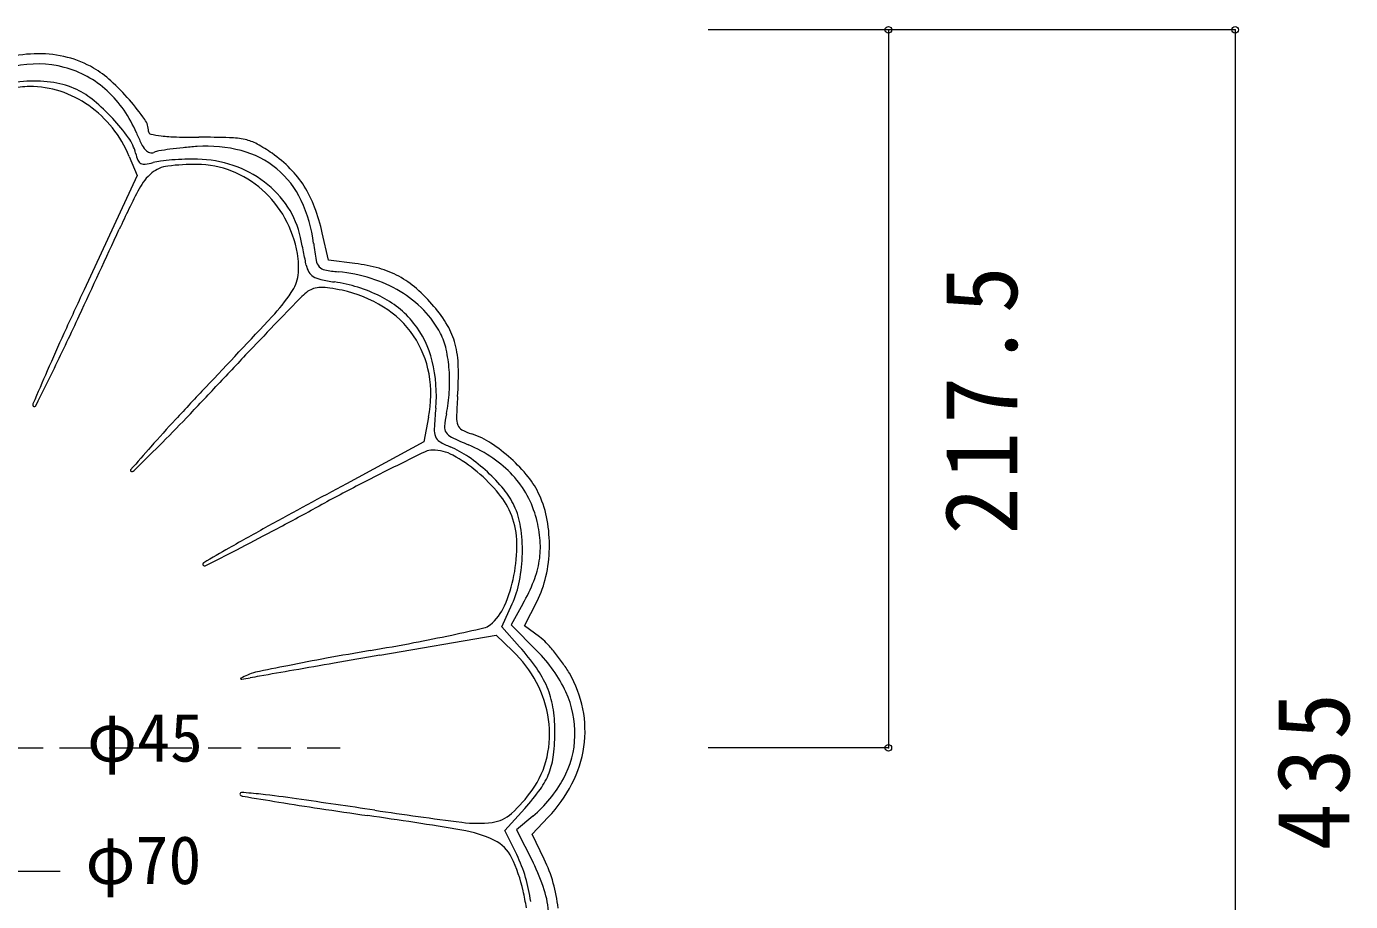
# Model space of a CAD drawing. Units: millimetres, scale not verified. Extents: x -1002 to 1005, y -687 to 676.
# Drawn here: x -516.3 to -115.1, y 51.8 to 316.9 of the extents above; entities that cross this region are included whole.
import ezdxf
from ezdxf.enums import TextEntityAlignment as Align

# ---------------------------------------------------------------- set-up
doc = ezdxf.new("R2010")
doc.units = ezdxf.units.MM
doc.header["$LTSCALE"] = 5
doc.header["$PDMODE"] = 32
doc.header["$PDSIZE"] = 2
doc.linetypes.add('DASHED2', pattern=[3, 2, -1])
doc.layers.add('F-0', color=7, linetype='Continuous', lineweight=15)
doc.styles.add('ＭＳ ゴシック', font='')
doc.styles.get('ＭＳ ゴシック').set_extended_font_data('MS Gothic')

msp = doc.modelspace()

# ---------------------------------------------------------------- linework, layer by layer
at = {"layer": 'F-0'}
for p, q in [((-255.137, 315.855), (-309.74, 315.855)), ((-150.091, 315.855), (-309.74, 315.855)), ((-255.137, 315.855), (-255.137, 98.355)), ((-150.091, 315.855), (-150.091, -119.145)), ((-255.137, 98.355), (-309.74, 98.355)), ((-531.08, 60.971), (-506.08, 60.971))]:
    msp.add_line(p, q, dxfattribs=at)
at = {"layer": 'F-0', "linetype": 'DASHED2'}
msp.add_line((-566.226, 98.355), (-416.226, 98.355), dxfattribs=at)
at = {"layer": 'F-0'}
for points in [[(-485.133, 277.488), (-482.704, 271.665), (-498.821, 237.123)], [(-416.744, 245.055), (-424.786, 246.051), (-426.648, 254.325)], [(-394.426, 198.461), (-395.867, 191.049), (-419.357, 178.338)], [(-366.873, 128.95), (-372.268, 134.97), (-369.118, 141.91)], [(-365.845, 142), (-369.463, 135.562), (-361.523, 127.621)], [(-360.835, 131.948), (-365.352, 135.287), (-361.574, 142.749)], [(-409.242, 126.357), (-374.016, 132.465), (-368.998, 127.698)], [(-367.741, 65.985), (-371.309, 73.328), (-365.291, 79.989)], [(-362.873, 77.638), (-367.769, 73.518), (-362.783, 63.541)], [(-359.404, 64.583), (-363.061, 72.139), (-358.181, 77.285)]]:
    msp.add_lwpolyline(points, dxfattribs=at)
for centre, radius, start, end in [((-512.653, 269.679), 38.915, 90.15135, 103.85504), ((-513.007, 273.117), 32.395, 75.34423, 102.46722), ((-512.661, 272.755), 35.838, 75.8413, 90.15144), ((-511.317, 278.086), 30.341, 59.62807, 75.84134), ((-512.543, 274.891), 30.562, 47.271, 75.34425), ((-511.625, 277.559), 30.951, 47.51667, 59.62802), ((-514.13, 256.454), 43.877, 92.61929, 103.70767), ((-515.152, 271.868), 26.797, 90.29389, 102.88011), ((-514.248, 259.023), 41.306, 81.22156, 92.61929), ((-515.14, 269.479), 29.186, 71.83768, 90.2939), ((-511.758, 275.149), 24.988, 64.61416, 81.22166), ((-516.262, 266.061), 32.784, 54.92206, 71.83776), ((-511.643, 275.39), 24.722, 50.18966, 64.61416), ((-516.061, 271.083), 35.746, 22.30834, 47.27101), ((-538.555, 248.154), 70.824, 40.99306, 47.5166), ((-517.301, 264.581), 34.592, 38.48652, 54.92211), ((-534.923, 247.459), 61.082, 42.85, 50.1896), ((-542.248, 244.945), 75.717, 35.29698, 40.99307), ((-534.018, 248.299), 59.847, 35.62874, 42.84997), ((-518.649, 263.509), 36.314, 22.63911, 38.48656), ((-485.569, 285.071), 6.272, 359.99996, 35.29705), ((-478.457, 285.071), 0.84, 180.00001, 257.78946), ((-496.537, 275.161), 13.735, 14.0893, 35.62869), ((-437.186, 303.445), 49.51, 202.30831, 206.49663), ((-473.747, 285.219), 8.658, 206.49666, 221.71584), ((-471.628, 316.628), 33.127, 257.78941, 263.33021), ((-469.208, 337.322), 53.962, 263.33013, 268.3198), ((-464.375, 502.081), 218.792, 268.31972, 270.08279), ((-463.602, -32.95), 316.239, 88.39302, 90.08276), ((-455.442, 257.907), 25.268, 77.64922, 88.39301), ((-453.007, 269.03), 13.882, 61.50861, 77.64913), ((-468.56, 240.374), 46.486, 54.94699, 61.50854), ((-468.497, 282.198), 15.175, 194.08937, 202.72663), ((-478.027, 281.404), 2.924, 221.71584, 251.14875), ((-478.395, 280.326), 1.785, 251.14884, 293.71203), ((-475.065, 272.744), 6.495, 99.66019, 113.7121), ((-458.706, 176.638), 103.984, 97.8015, 99.66013), ((-458.162, 172.669), 107.99, 95.66847, 97.80142), ((-455.056, 141.372), 139.441, 93.90746, 95.66847), ((-461.705, 238.72), 41.866, 75.44166, 93.90745), ((-458.137, 252.46), 27.67, 50.25902, 75.44158), ((-465.027, 245.41), 40.334, 44.66287, 54.94697), ((-480.669, 277.1), 1.978, 202.72667, 241.48188), ((-480.588, 277.249), 2.148, 241.48183, 278.10792), ((-482.907, 293.527), 18.591, 278.10794, 285.59453), ((-472.35, 265.311), 9.314, 97.03964, 129.77493), ((-473.79, 260.86), 15.325, 96.987, 105.59451), ((-466.4, 200.558), 76.078, 94.36269, 96.98695), ((-465.239, 207.726), 67.337, 89.42972, 97.0397), ((-465.644, 190.652), 86.013, 91.7512, 94.36263), ((-465.875, 198.2), 78.461, 88.95351, 91.75123), ((-464.863, 245.525), 29.536, 68.5911, 89.42971), ((-465.09, 241.178), 35.477, 71.25752, 88.95348), ((-465.375, 244.218), 30.94, 48.46546, 68.59108), ((-464.431, 243.118), 33.427, 52.75417, 71.25752), ((-458.302, 252.262), 27.928, 25.21458, 50.25901), ((-458.683, 251.679), 31.415, 32.25967, 44.66286), ((-468.403, 260.57), 15.483, 129.7749, 152.56689), ((-462.972, 245.037), 31.017, 33.48006, 52.75417), ((-224.79, 134.113), 289.962, 152.56682, 155.2683), ((-466.384, 243.079), 32.461, 28.86831, 48.46552), ((-461.457, 249.929), 34.696, 20.53549, 32.25965), ((-459.309, 247.46), 26.625, 11.86872, 33.48012), ((-471.988, 245.817), 43.055, 7.10587, 25.21458), ((-484.41, 241.331), 59.206, 12.67832, 20.53553), ((-468.806, 241.743), 35.227, 10.43673, 28.86836), ((-6805.344, 3165.247), 6955.137, 335.0306, 335.26827), ((-2442.177, -169.266), 2052.81, 11.81188, 11.86872), ((-4071.093, -509.91), 3716.964, 11.77535, 11.81179), ((-331.454, 263.336), 98.566, 187.10577, 190.12509), ((-454.927, 244.3), 21.114, 352.51113, 10.43671), ((-3973.3, -489.521), 3617.067, 11.73863, 11.7753), ((-1959.326, -71.031), 1560.073, 11.66988, 11.73863), ((-424.546, 246.712), 4.002, 190.12511, 220.94597), ((-422.875, 195.567), 49.866, 74.39539, 82.93767), ((-446.138, 243.144), 12.25, 325.56549, 352.51106), ((-424.526, 245.97), 7.122, 191.66987, 209.67472), ((-427.518, 244.265), 3.679, 209.67475, 239.18565), ((-425.517, 247.619), 7.584, 239.18567, 257.66398), ((-425.312, 246.047), 2.987, 220.94606, 259.16928), ((-417.527, 286.739), 44.417, 259.16929, 264.49638), ((-426.53, 193.303), 49.452, 72.70842, 84.49636), ((-417.198, 215.893), 28.762, 61.49708, 74.39539), ((-417.44, 215.447), 29.269, 48.72991, 61.49708), ((891.266, -411.48), 1533.958, 154.98665, 155.53348), ((-427.818, 232.175), 5.478, 105.48534, 125.36578), ((-426.92, 228.936), 8.838, 91.59286, 105.4854), ((-426.72, 221.739), 16.039, 81.69915, 91.59279), ((-414.378, 298.555), 59.724, 257.66398, 261.70337), ((-432.618, 181.315), 56.891, 77.8435, 81.69914), ((-429.723, 193.321), 46.623, 63.75388, 81.70338), ((-428.957, 198.307), 39.509, 58.16509, 77.84353), ((-423.741, 202.261), 40.07, 58.9063, 72.70841), ((-433.196, 197.494), 53.156, 40.5623, 48.72991), ((-487.386, 271.424), 62.261, 316.99295, 325.56545), ((1098.069, -1258.346), 2138.674, 135.70949, 135.99092), ((-423.286, 225.791), 13.307, 125.3658, 135.70959), ((-422.375, 208.224), 30.007, 38.78416, 63.75386), ((-421.391, 206.157), 35.519, 44.18986, 58.90631), ((-1448.925, 670.99), 1046.453, 334.068, 335.03057), ((-3079.806, 2689.486), 3607.351, 316.52685, 316.99301), ((-424.202, 205.967), 30.492, 34.26963, 58.16507), ((-417.192, 210.24), 29.662, 27.34438, 44.18988), ((-422.641, 206.529), 39.262, 30.25003, 40.56226), ((436.151, -618.937), 1218.358, 135.99091, 136.57211), ((-421.922, 208.589), 29.425, 13.52282, 38.78417), ((-408.276, 214.906), 22.633, 14.67236, 30.24997), ((213.48, -103.073), 789.304, 155.5335, 156.43258), ((-423.482, 206.458), 29.621, 9.96803, 34.26964), ((-408.21, 214.885), 19.551, 12.34559, 27.34434), ((1020.147, -1171.732), 2022.494, 136.57213, 136.96977), ((-432.556, 209.556), 44.473, 4.23103, 12.34553), ((-414.801, 213.198), 29.378, 1.38413, 14.67238), ((-2530.176, 1196.767), 2248.762, 333.74481, 334.06795), ((-436.042, 205.193), 43.948, 354.81874, 13.5229), ((-438.37, 209.126), 50.304, 356.50479, 4.23106), ((-480.902, 211.601), 95.498, 355.86282, 1.38415), ((3280.339, -1440.875), 4135.248, 156.43257, 156.5836), ((-429.824, 205.343), 36.061, 348.99855, 9.96808), ((300.448, -515.244), 1050.59, 136.52692, 137.25801), ((-1269.579, 965.732), 1109.853, 316.2529, 316.96978), ((-432.567, 208.771), 44.489, 348.03303, 356.50482), ((-192.991, 190.775), 193.165, 175.86277, 177.72759), ((-513.781, 202.277), 0.603, 156.58352, 225.00003), ((-513.857, 202.201), 0.495, 224.99996, 333.7448), ((-212.679, 184.939), 180.332, 174.81877, 176.80321), ((-106.583, -139.093), 496.365, 137.25805, 138.53894), ((-899.132, 611.142), 597.051, 315.11271, 316.25289), ((-353.633, 192.041), 36.198, 168.03295, 174.19763), ((-380.1, 198.2), 5.909, 177.7276, 200.88376), ((-386.886, 194.669), 5.852, 176.80319, 200.45967), ((-389.609, 193.653), 2.946, 200.45969, 239.50412), ((-386.959, 195.428), 2.701, 174.19758, 215.30999), ((-385.619, 196.377), 4.343, 215.30995, 244.2646), ((-383.163, 197.031), 2.63, 200.88383, 242.57687), ((-374.892, 212.972), 20.589, 242.57684, 251.73562), ((-389.14, 169.801), 24.872, 56.887, 71.73559), ((533.336, -704.47), 1350.267, 138.53899, 138.93524), ((-1826.902, 1535.268), 1906.542, 314.80286, 315.11272), ((-377.787, 213.726), 26.242, 239.50413, 247.32357), ((-399.572, 161.588), 30.265, 55.28759, 67.32353), ((-330.405, 310.922), 131.501, 244.26463, 246.72321), ((-399.931, 149.302), 44.439, 55.82479, 66.72317), ((-401.963, 150.14), 48.345, 47.85687, 56.88705), ((52.918, -741.982), 1032.449, 115.73809, 116.33603), ((-393.225, 183.458), 5.083, 90.00003, 115.73809), ((-393.225, 175.894), 12.647, 61.08073, 89.99997), ((-410.016, 145.5), 47.37, 50.25048, 61.08071), ((-412.687, 142.656), 53.295, 47.40858, 55.28754), ((-394.335, 157.545), 34.476, 42.64185, 55.8248), ((-402.143, 149.941), 48.614, 38.84366, 47.85691), ((-484.505, 182.348), 0.287, 138.9353, 270.00003), ((-484.505, 183.602), 1.541, 269.99997, 314.80298), ((-157.215, -317.485), 558.79, 116.33597, 117.63657), ((-411.757, 143.407), 50.094, 39.51266, 50.2505), ((-411.71, 143.719), 51.852, 39.46225, 47.40851), ((-392.103, 159.6), 31.442, 28.7861, 42.64188), ((3713.303, -7458.629), 8683.441, 118.41954, 118.59785), ((26.243, -667.865), 954.293, 117.63648, 118.5076), ((-390.313, 161.333), 24.137, 25.38582, 39.46217), ((-384.496, 164.152), 25.956, 24.42711, 38.84363), ((-391.313, 160.267), 23.594, 20.65715, 39.5127), ((-391.105, 160.149), 30.303, 14.54178, 28.78617), ((-389.919, 161.689), 31.913, 10.13498, 24.42708), ((-1191.328, 1573.914), 1596.795, 297.99328, 298.50757), ((-391.912, 160.041), 24.234, 0.79582, 20.65715), ((-389.217, 161.854), 22.923, 8.55806, 25.38578), ((-122.129, -423.32), 670.568, 118.59789, 119.75915), ((-413.672, 158.174), 47.654, 358.82365, 8.55807), ((-399.152, 158.061), 38.616, 4.51089, 14.54178), ((-400.966, 159.714), 43.134, 358.73245, 10.13498), ((-825.757, 886.179), 817.936, 297.14491, 297.99334), ((-386.57, 159.054), 25.995, 351.01677, 4.51081), ((-93.361, -473.635), 728.528, 119.75917, 120.45061), ((-2571.18, 4290.445), 4643.577, 297.01316, 297.14494), ((-414.86, 159.722), 47.184, 348.73199, 0.79581), ((-415.726, 158.216), 49.708, 349.23925, 358.8236), ((-401.048, 159.716), 43.217, 347.34015, 358.73239), ((-462.304, 153.944), 0.534, 120.45056, 225.00005), ((-462.321, 153.927), 0.51, 225.00005, 297.01317), ((-389.404, 159.502), 28.864, 338.31979, 351.01682), ((-412.385, 159.229), 44.66, 336.45295, 348.73205), ((-397.349, 154.723), 31.002, 335.58827, 349.23921), ((-415.308, 169.8), 56.74, 330.66267, 338.31981), ((-390.336, 157.31), 32.237, 333.14849, 347.34014), ((-385.78, 147.635), 15.639, 309.59631, 336.45305), ((-488.677, 605.272), 483.485, 280.69798, 282.08705), ((-570.11, 985.535), 872.369, 282.08711, 282.74005), ((-378.741, 139.125), 4.595, 282.74011, 309.5964), ((-551.877, 939.809), 823.939, 279.76615, 280.698), ((-419.306, 81.959), 70.409, 35.19214, 41.86773), ((-370.059, 119.472), 15.515, 43.40179, 53.52327), ((-396.773, 94.207), 52.284, 39.30607, 43.40183), ((-287.778, -625.228), 763.188, 100.38605, 101.27986), ((-201.11, -1098.097), 1243.935, 99.76611, 100.38604), ((14919.313, -88269.578), 89715.138, 99.83771, 99.84665), ((-394.65, 100.698), 37.243, 27.87378, 46.46753), ((-392.337, 96.807), 43.578, 25.08321, 45.00004), ((-401.104, 90.662), 57.882, 35.29127, 39.30615), ((-372.822, -37.011), 175.008, 115.92242, 116.64847), ((-444.828, 111.132), 10.292, 101.75493, 115.92238), ((-199.561, -1067.522), 1214.194, 101.27987, 101.75497), ((14098.706, -83503.534), 84878.97, 99.85947, 99.86658), ((9090.883, -54689.722), 55633.217, 99.84663, 99.85946), ((-387.301, 104.529), 31.246, 22.93929, 35.19211), ((-390.319, 98.295), 44.668, 30.41549, 35.29132), ((-381.72, 103.344), 34.697, 11.25108, 30.4155), ((-451.256, 119.287), 0.133, 116.64843, 223.37917), ((-451.105, 119.429), 0.34, 223.37908, 279.5659), ((-501.753, 419.966), 305.115, 279.56596, 280.04839), ((-290.003, -775.027), 908.494, 99.86666, 100.04841), ((-391.952, 102.124), 34.191, 8.04909, 27.8738), ((-383.456, 106.156), 27.071, 9.60652, 22.93931), ((-379.651, 102.745), 29.571, 358.45282, 25.08326), ((-398.105, 103.677), 41.928, 359.99999, 9.60653), ((-380.772, 103.532), 33.73, 351.67642, 11.25111), ((-389.361, 102.491), 31.575, 347.33115, 8.04907), ((-424.017, 103.677), 67.84, 353.66767, 359.99999), ((-378.723, 102.72), 28.643, 331.31287, 358.45281), ((-382.979, 103.855), 35.961, 332.78995, 351.67646), ((-385.726, 101.673), 27.848, 324.56775, 347.33116), ((-378.352, 98.609), 21.895, 338.95649, 353.66768), ((-388.461, 108.048), 39.743, 310.07878, 331.31282), ((-378.344, 98.606), 21.887, 324.24194, 338.95656), ((-451.179, 84.359), 0.435, 86.51516, 225.00011), ((-458.081, -28.978), 113.982, 83.52971, 86.51511), ((-485.954, -274.749), 361.329, 81.79945, 83.52975), ((-399.003, 111.12), 44.143, 312.28474, 324.56772), ((-415.568, 125.411), 67.757, 317.90412, 324.24194), ((-389.996, 107.463), 43.851, 316.51345, 332.78989), ((-450.494, 85.044), 1.405, 225.00008, 260.70748), ((458.344, 5639.517), 5629.74, 260.70745, 260.81998), ((-254.923, 1225.927), 1158.887, 260.82001, 261.43995), ((-1357.562, -6322.851), 6471.913, 81.58788, 81.79942), ((-101.951, 2242.2), 2186.608, 261.43996, 261.82544), ((-609.692, -1292.399), 1384.273, 80.63326, 81.82546), ((-179.853, 1640.914), 1578.463, 261.58783, 262.55475), ((-376.554, 86.436), 10.778, 277.27679, 312.28469), ((-390.301, 37.626), 36.275, 64.16462, 80.63327), ((-379.736, 111.355), 35.899, 262.55468, 277.27683), ((-379.361, 60.22), 11.172, 25.96413, 64.16461), ((-410.691, 44.964), 46.019, 12.61444, 25.96414), ((-409.083, 45.9), 45.963, 7.33803, 25.9122), ((-399.066, 45.383), 44.066, 5.74858, 25.83121), ((-416.32, 36.788), 59.85, 18.00056, 26.55153), ((-443.554, 37.609), 79.694, 8.85678, 12.61436), ((-387.992, 45.993), 30.063, 3.687, 18.00055)]:
    msp.add_arc(centre, radius, start, end, dxfattribs=at)
for p in [(-255.137, 315.855), (-150.091, 315.855), (-255.137, 98.355)]:
    msp.add_point(p, dxfattribs=at)

# ---------------------------------------------------------------- texts
at = {"layer": 'F-0', "style": 'ＭＳ ゴシック'}
for s, p in [('φ45', (-497.919, 89.753)), ('φ70', (-498.395, 52.639))]:
    msp.add_text(s, height=14.66, dxfattribs=at).set_placement(p, align=Align.BOTTOM_LEFT)
at = {"layer": 'F-0', "color": 3, "char_height": 21.99, "attachment_point": 7, "rotation": 90, "style": 'ＭＳ ゴシック'}
for s, insert in [('\\T1.18;\\W0.95;217.5', (-215.746, 162.943)), ('\\T1.18;\\W0.95;435', (-115.107, 67.238))]:
    msp.add_mtext(s, dxfattribs=dict(at, insert=insert))

doc.saveas('drawing.dxf')
